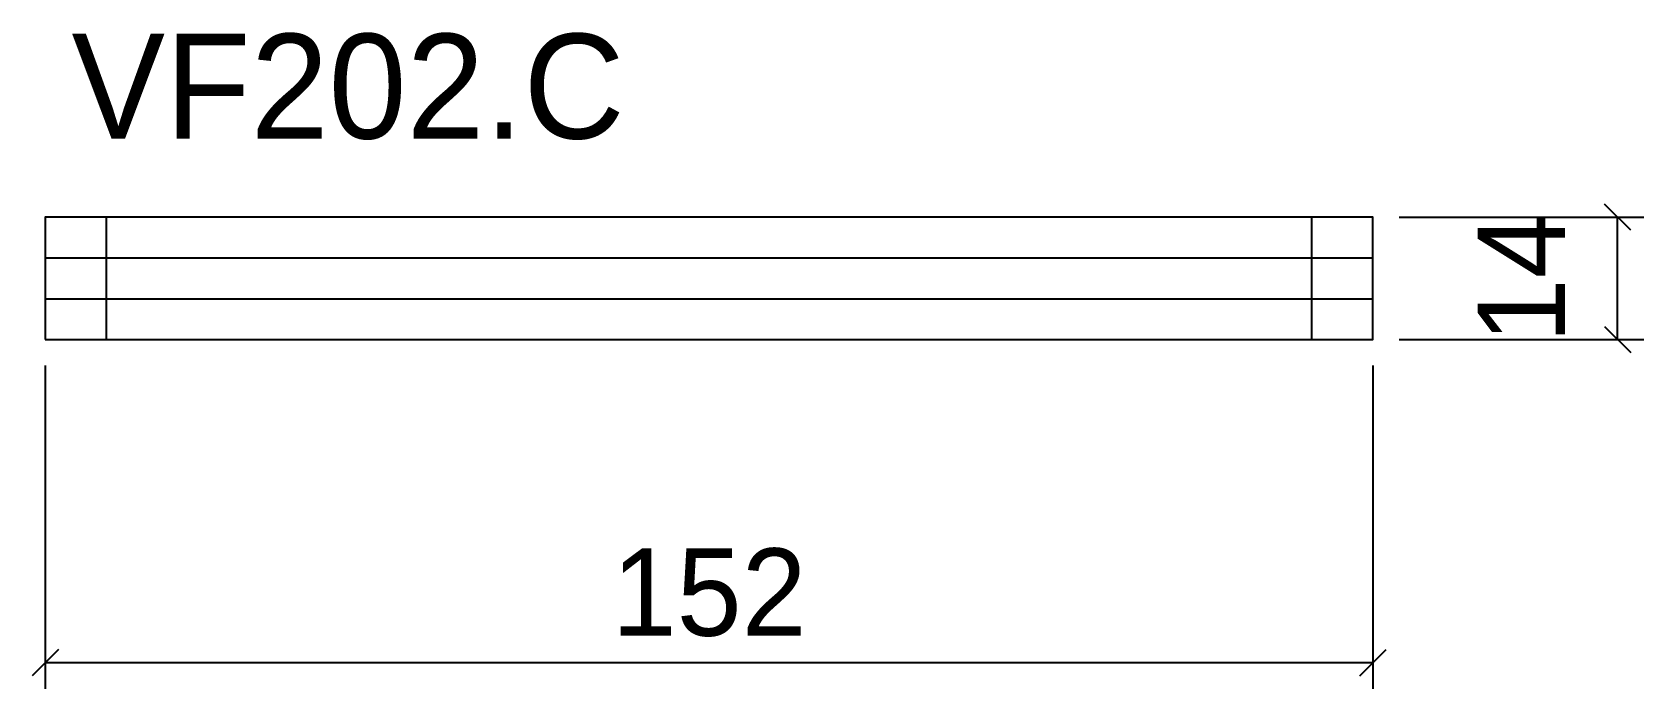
# Model space of a CAD drawing. Extents: x -2 to 183, y -40 to 35.
import ezdxf

# ---------------------------------------------------------------- set-up
doc = ezdxf.new("R2010")
doc.units = 0
for name, color, linetype in [('COTA', 241, 'Continuous'), ('NOMENCLATURA', 7, 'Continuous'), ('Painéis', 200, 'Continuous'), ('SARR_2.2x7', 40, 'Continuous')]:
    doc.layers.add(name, color=color, linetype=linetype)
doc.dimstyles.new('PAINEL', dxfattribs={"dimtxt": 10, "dimasz": 3, "dimexe": 3, "dimexo": 3, "dimgap": 3, "dimtad": 1, "dimblk": 'OBLIQUE', "dimblk1": 'OBLIQUE', "dimcen": 2.5, "dimclrd": 4, "dimclre": 4, "dimclrt": 240, "dimazin": 3, "dimtfac": 1, "dimtmove": 0, "dimatfit": 3})

# ---------------------------------------------------------------- blocks, each defined once
blk = doc.blocks.new('_OBLIQUE')
at = {"color": 0, "linetype": 'BYBLOCK'}
blk.add_line((-0.5, -0.5), (0.5, 0.5), dxfattribs=at)

msp = doc.modelspace()

# ---------------------------------------------------------------- linework, layer by layer
at = {"layer": 'Painéis'}
for p, q in [((0, 9.333), (152, 9.333)), ((0, 4.667), (152, 4.667))]:
    msp.add_line(p, q, dxfattribs=at)
msp.add_lwpolyline([(0, 0), (152, 0), (152, 14), (0, 14)], close=True, dxfattribs=at)
at = {"layer": 'SARR_2.2x7'}
for p, q in [((7, 0), (7, 14)), ((145, 0), (145, 14))]:
    msp.add_line(p, q, dxfattribs=at)

# ---------------------------------------------------------------- texts
at = {"layer": 'NOMENCLATURA'}
msp.add_text('VF202.C', height=12, dxfattribs=at).set_placement((3, 23))

# ---------------------------------------------------------------- dimensions: what is measured, and where the dimension line sits
at = {"layer": 'COTA'}
msp.add_linear_dim(base=(180, 0), p1=(152, 0), p2=(152, 14), angle=90, dimstyle='PAINEL', dxfattribs=at).render()
msp.add_linear_dim(base=(0, -37), p1=(0, 0), p2=(152, 0), dimstyle='PAINEL', dxfattribs=at).render()

doc.saveas('drawing.dxf')
